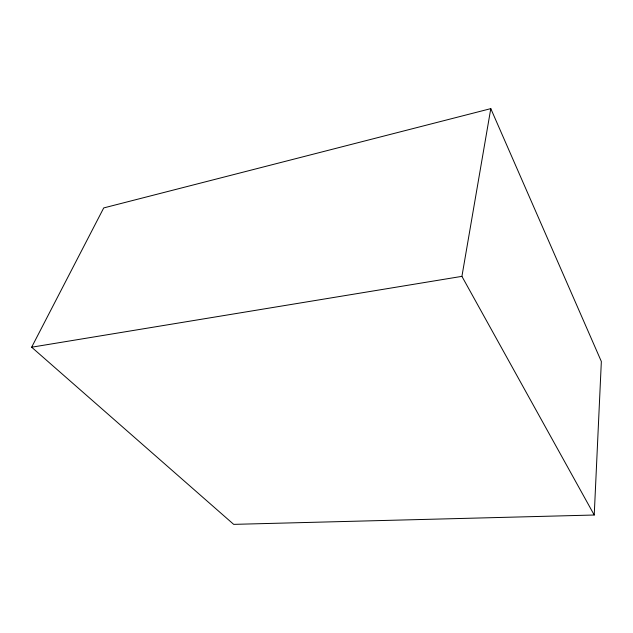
<?xml version="1.0" encoding="UTF-8"?>
<svg xmlns="http://www.w3.org/2000/svg" width="633" height="633" viewBox="0 0 633 633"><rect width="100%" height="100%" fill="white"/><g stroke="black" fill="none" stroke-linecap="round" stroke-linejoin="round"><path stroke-width="0.95" d="M594.229 515.017L601.35 361.498L490.789 108.631L103.717 207.925L31.65 347.208L233.696 524.369L594.229 515.017L461.916 276.36L490.789 108.631M31.65 347.208L461.916 276.36"/></g></svg>
